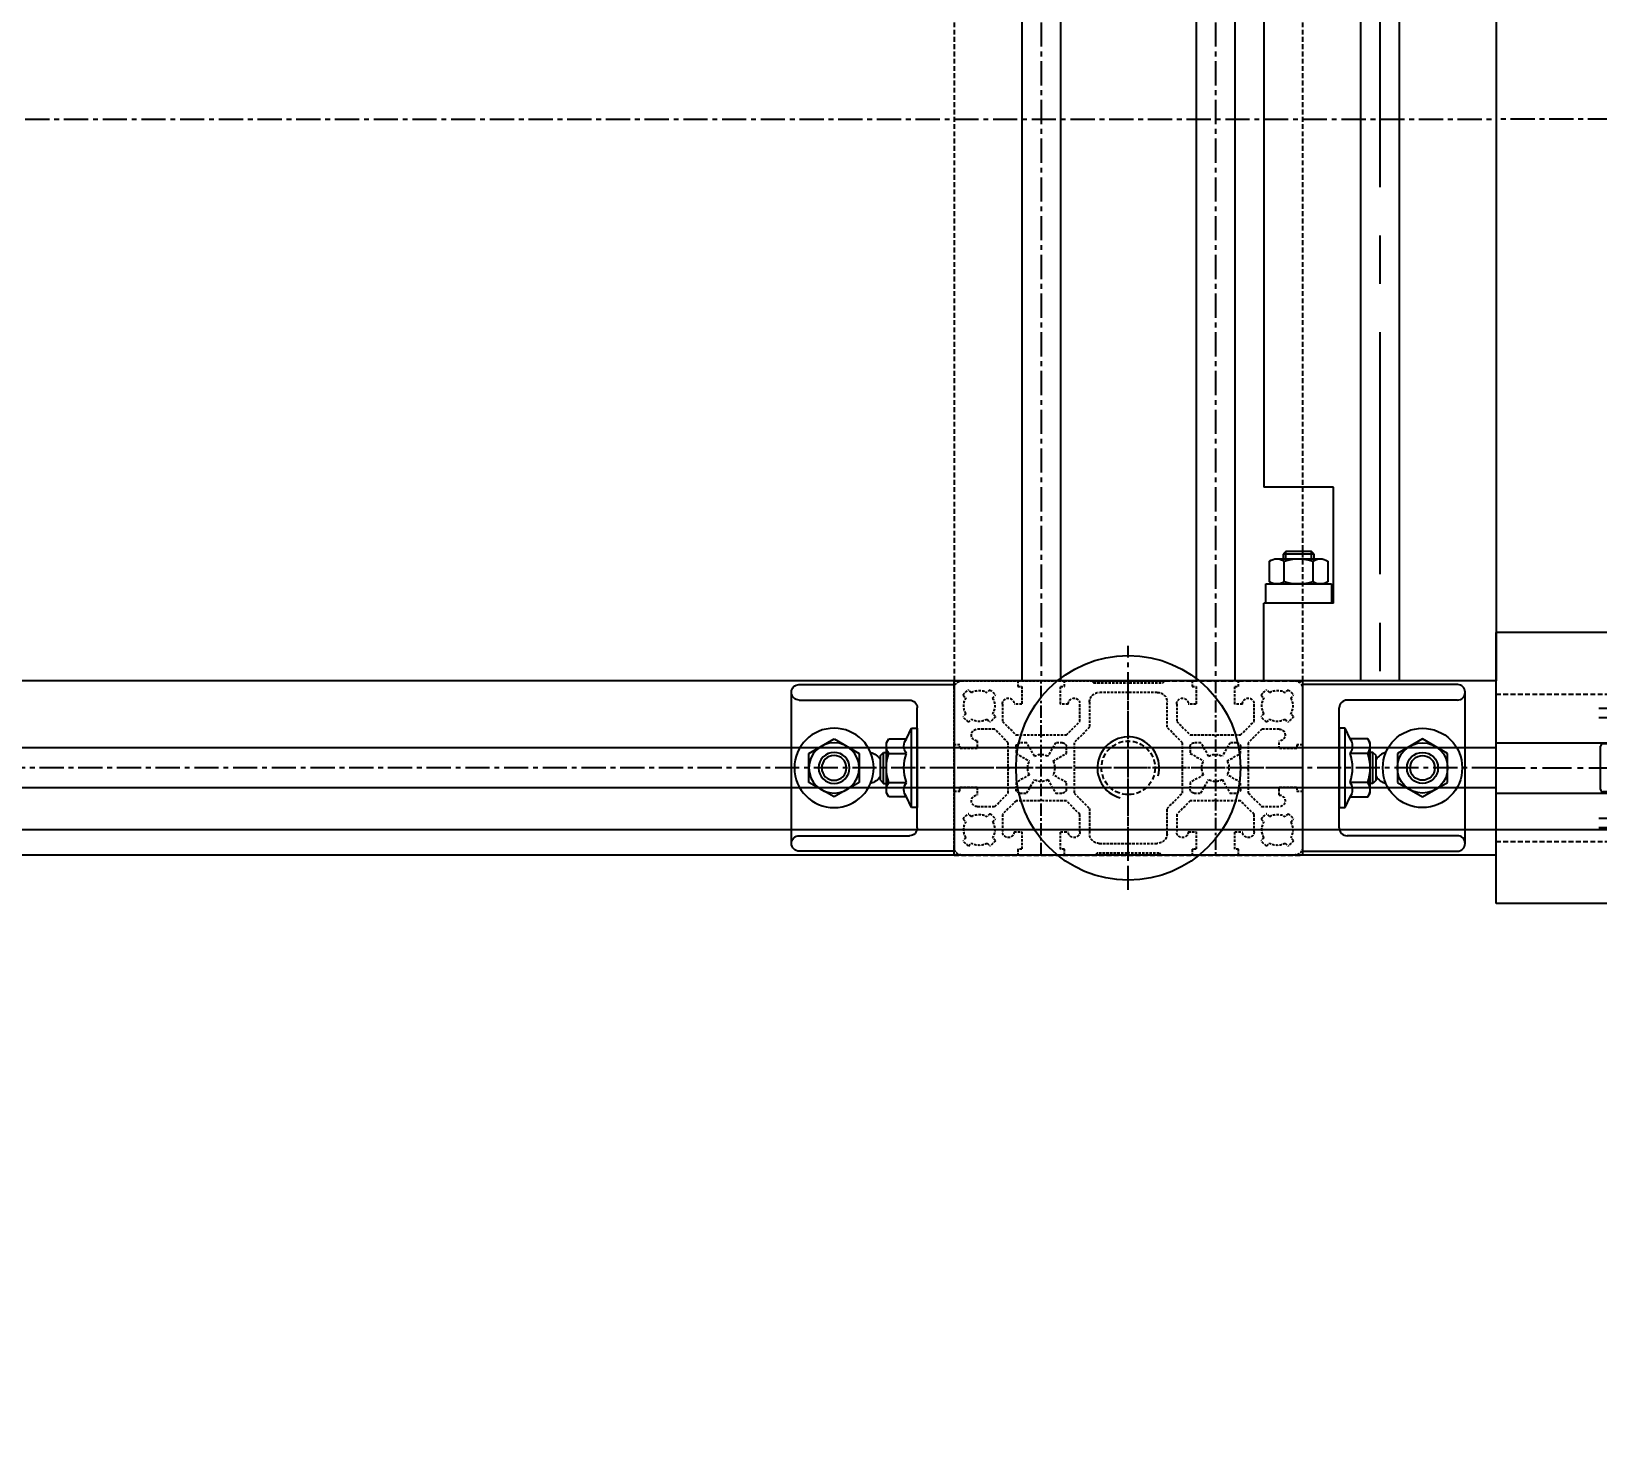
# Model space of a CAD drawing. Header units: inches. Extents: x 0 to 77285, y -118 to 40065.
# Drawn here: x 38326.3 to 38730.9, y 16354.3 to 16718.3 of the extents above; entities that cross this region are included whole.
import ezdxf

# ---------------------------------------------------------------- set-up
doc = ezdxf.new("R2010")
doc.units = ezdxf.units.IN
doc.header["$LTSCALE"] = 5
doc.header["$MEASUREMENT"] = 0
for name, pattern in [('CENTER', [2, 1.25, -0.25, 0.25, -0.25]), ('CENTERX2', [4, 2.5, -0.5, 0.5, -0.5]), ('HIDDEN', [0.375, 0.25, -0.125])]:
    doc.linetypes.add(name, pattern=pattern)
for name, color, linetype in [('11', 1, 'CENTER'), ('22', 2, 'HIDDEN'), ('44', 4, 'Continuous'), ('77', 40, 'HIDDEN'), ('A', 8, 'Continuous'), ('B', 123, 'Continuous'), ('G', 231, 'Continuous'), ('T', 3, 'Continuous')]:
    doc.layers.add(name, color=color, linetype=linetype)
doc.styles.add('SCI', font='')
doc.styles.get('SCI').set_extended_font_data('Gulim')
doc.dimstyles.new('SCH', dxfattribs={"dimtxt": 2.5, "dimasz": 2, "dimexe": 1.25, "dimexo": 0.625, "dimtad": 1, "dimdec": 8, "dimtxsty": 'SCI', "dimcen": 2.5, "dimclrd": 4, "dimclre": 4, "dimclrt": 7, "dimadec": 8, "dimazin": 2, "dimtfac": 1, "dimtdec": 8, "dimtmove": 0, "dimatfit": 3, "dimfxl": 1, "dimarcsym": 0})

# ---------------------------------------------------------------- blocks, each defined once
blk = doc.blocks.new('A$C47db6cef')
at = {"ltscale": 0.506191}
for p, q in [((16.5, 45), (2, 45)), ((16.5, 43.5), (16.5, 45)), ((28.5, 45), (16.5, 45)), ((28.5, 45), (28.5, 43.5)), ((36.5, 45), (28.5, 45)), ((37, 44.5), (36.5, 45)), ((53.5, 45), (53, 44.5)), ((61.5, 45), (53.5, 45)), ((61.5, 43.5), (61.5, 45)), ((73.5, 45), (61.5, 45)), ((73.5, 45), (73.5, 43.5)), ((88, 45), (73.5, 45)), ((0, 43), (0, 28.5)), ((3.05, 40.53), (2.33, 41.26)), ((3.74, 42.67), (4.47, 41.95)), ((8.53, 41.95), (9.26, 42.67)), ((10.67, 41.26), (9.95, 40.53)), ((17.5, 43.5), (16.5, 43.5)), ((17.5, 39), (17.5, 43.5)), ((27.5, 43.5), (27.5, 39)), ((28.5, 43.5), (27.5, 43.5)), ((44.7, 44.5), (37, 44.5)), ((37.5, 42), (52.5, 42)), ((45, 44.2), (44.7, 44.5)), ((45.3, 44.5), (45, 44.2)), ((53, 44.5), (45.3, 44.5)), ((62.5, 43.5), (61.5, 43.5)), ((62.5, 39), (62.5, 43.5)), ((72.5, 43.5), (72.5, 39)), ((73.5, 43.5), (72.5, 43.5)), ((80.05, 40.53), (79.33, 41.26)), ((80.74, 42.67), (81.47, 41.95)), ((85.53, 41.95), (86.26, 42.67)), ((87.67, 41.26), (86.95, 40.53)), ((90, 28.5), (90, 43)), ((2.33, 35.74), (3.05, 36.47)), ((9.95, 36.47), (10.67, 35.74)), ((12.5, 34.5), (12.5, 39)), ((15.5, 39), (17.5, 39)), ((27.5, 39), (29.5, 39)), ((32.5, 39), (32.5, 34.5)), ((35, 33), (35, 39.5)), ((55, 39.5), (55, 33)), ((57.5, 34.5), (57.5, 39)), ((60.5, 39), (62.5, 39)), ((72.5, 39), (74.5, 39)), ((77.5, 39), (77.5, 34.5)), ((79.33, 35.74), (80.05, 36.47)), ((86.95, 36.47), (87.67, 35.74)), ((4.47, 35.05), (3.74, 34.33)), ((6, 32.5), (10.5, 32.5)), ((9.26, 34.33), (8.53, 35.05)), ((10.5, 32.5), (14, 29)), ((16, 31), (12.5, 34.5)), ((32.5, 34.5), (29, 31)), ((31, 29), (35, 33)), ((55, 33), (59, 29)), ((61, 31), (57.5, 34.5)), ((77.5, 34.5), (74, 31)), ((76, 29), (79.5, 32.5)), ((79.5, 32.5), (84, 32.5)), ((81.47, 35.05), (80.74, 34.33)), ((86.26, 34.33), (85.53, 35.05)), ((0, 28.5), (1.5, 28.5)), ((0, 28.5), (0, 16.5)), ((1.5, 28.5), (1.5, 27.5)), ((6, 27.5), (6, 29.5)), ((14, 29), (14, 22.8)), ((22.2, 31), (16, 31)), ((17, 29), (18.75, 29)), ((18.75, 29), (20.75, 25.53)), ((22.5, 30.7), (22.2, 31)), ((22.8, 31), (22.5, 30.7)), ((29, 31), (22.8, 31)), ((24.25, 25.53), (26.25, 29)), ((26.25, 29), (28, 29)), ((31, 16), (31, 29)), ((59, 29), (59, 16)), ((67.2, 31), (61, 31)), ((62, 29), (63.75, 29)), ((63.75, 29), (65.75, 25.53)), ((67.5, 30.7), (67.2, 31)), ((67.8, 31), (67.5, 30.7)), ((74, 31), (67.8, 31)), ((69.25, 25.53), (71.25, 29)), ((71.25, 29), (73, 29)), ((76, 22.8), (76, 29)), ((84, 29.5), (84, 27.5)), ((88.5, 28.5), (90, 28.5)), ((88.5, 27.5), (88.5, 28.5)), ((90, 16.5), (90, 28.5)), ((1.5, 27.5), (6, 27.5)), ((16, 26.25), (16, 28)), ((19.47, 24.25), (16, 26.25)), ((29, 26.25), (25.53, 24.25)), ((29, 28), (29, 26.25)), ((61, 26.25), (61, 28)), ((64.47, 24.25), (61, 26.25)), ((74, 26.25), (70.53, 24.25)), ((74, 28), (74, 26.25)), ((84, 27.5), (88.5, 27.5)), ((14, 22.8), (14.3, 22.5)), ((14.3, 22.5), (14, 22.2)), ((14, 22.2), (14, 16)), ((16, 18.75), (19.47, 20.75)), ((25.53, 20.75), (29, 18.75)), ((61, 18.75), (64.47, 20.75)), ((70.53, 20.75), (74, 18.75)), ((75.7, 22.5), (76, 22.8)), ((76, 22.2), (75.7, 22.5)), ((76, 16), (76, 22.2)), ((0, 16.5), (0, 2)), ((1.5, 16.5), (0, 16.5)), ((1.5, 17.5), (1.5, 16.5)), ((6, 17.5), (1.5, 17.5)), ((6, 15.5), (6, 17.5)), ((16, 17), (16, 18.75)), ((20.75, 19.47), (18.75, 16)), ((26.25, 16), (24.25, 19.47)), ((29, 18.75), (29, 17)), ((61, 17), (61, 18.75)), ((65.75, 19.47), (63.75, 16)), ((71.25, 16), (69.25, 19.47)), ((74, 18.75), (74, 17)), ((84, 17.5), (84, 15.5)), ((88.5, 17.5), (84, 17.5)), ((88.5, 16.5), (88.5, 17.5)), ((90, 16.5), (88.5, 16.5)), ((90, 2), (90, 16.5)), ((10.5, 12.5), (6, 12.5)), ((14, 16), (10.5, 12.5)), ((12.5, 10.5), (16, 14)), ((16, 14), (22.2, 14)), ((18.75, 16), (17, 16)), ((22.2, 14), (22.5, 14.3)), ((22.5, 14.3), (22.8, 14)), ((22.8, 14), (29, 14)), ((28, 16), (26.25, 16)), ((29, 14), (32.5, 10.5)), ((35, 12), (31, 16)), ((59, 16), (55, 12)), ((57.5, 10.5), (61, 14)), ((61, 14), (67.2, 14)), ((63.75, 16), (62, 16)), ((67.2, 14), (67.5, 14.3)), ((67.5, 14.3), (67.8, 14)), ((67.8, 14), (74, 14)), ((73, 16), (71.25, 16)), ((74, 14), (77.5, 10.5)), ((79.5, 12.5), (76, 16)), ((84, 12.5), (79.5, 12.5)), ((3.05, 8.53), (2.33, 9.26)), ((3.74, 10.67), (4.47, 9.95)), ((8.53, 9.95), (9.26, 10.67)), ((10.67, 9.26), (9.95, 8.53)), ((12.5, 6), (12.5, 10.5)), ((32.5, 10.5), (32.5, 6)), ((35, 5.5), (35, 12)), ((55, 12), (55, 5.5)), ((57.5, 6), (57.5, 10.5)), ((77.5, 10.5), (77.5, 6)), ((80.05, 8.53), (79.33, 9.26)), ((80.74, 10.67), (81.47, 9.95)), ((85.53, 9.95), (86.26, 10.67)), ((87.67, 9.26), (86.95, 8.53)), ((2.33, 3.74), (3.05, 4.47)), ((9.95, 4.47), (10.67, 3.74)), ((17.5, 6), (15.5, 6)), ((17.5, 1.5), (17.5, 6)), ((27.5, 6), (27.5, 1.5)), ((29.5, 6), (27.5, 6)), ((62.5, 6), (60.5, 6)), ((62.5, 1.5), (62.5, 6)), ((72.5, 6), (72.5, 1.5)), ((74.5, 6), (72.5, 6)), ((79.33, 3.74), (80.05, 4.47)), ((86.95, 4.47), (87.67, 3.74)), ((2, 0), (16.5, 0)), ((4.47, 3.05), (3.74, 2.33)), ((9.26, 2.33), (8.53, 3.05)), ((16.5, 1.5), (17.5, 1.5)), ((16.5, 0), (16.5, 1.5)), ((16.5, 0), (28.5, 0)), ((27.5, 1.5), (28.5, 1.5)), ((28.5, 1.5), (28.5, 0)), ((28.5, 0), (35.55, 0)), ((35.55, 0), (36.05, 0.5)), ((36.05, 0.5), (44.7, 0.5)), ((52.5, 3), (37.5, 3)), ((44.7, 0.5), (45, 0.8)), ((45, 0.8), (45.3, 0.5)), ((45.3, 0.5), (53.95, 0.5)), ((53.95, 0.5), (54.45, 0)), ((61.5, 1.5), (62.5, 1.5)), ((61.5, 0), (61.5, 1.5)), ((72.5, 1.5), (73.5, 1.5)), ((73.5, 1.5), (73.5, 0)), ((81.47, 3.05), (80.74, 2.33)), ((86.26, 2.33), (85.53, 3.05))]:
    blk.add_line(p, q, dxfattribs=at)
for p, q in [((54.45, 0), (61.5, 0)), ((61.5, 0), (73.5, 0)), ((73.5, 0), (88, 0))]:
    blk.add_line(p, q)
for centre, radius, start, end in [((2, 43), 2, 90, 180), ((88, 43), 2, 0, 90), ((6.5, 38.5), 5, 123.463, 146.537), ((6.5, 38.5), 4, 149.4775, 210.5225), ((6.5, 38.5), 4, 59.4775, 120.5225), ((6.5, 38.5), 5, 33.463, 56.537), ((6.5, 38.5), 4, 329.4775, 30.5225), ((14, 39), 1.5, 0, 180), ((31, 39), 1.5, 0, 180), ((37.5, 39.5), 2.5, 90, 180), ((52.5, 39.5), 2.5, 0, 90), ((59, 39), 1.5, 0, 180), ((76, 39), 1.5, 0, 180), ((83.5, 38.5), 5, 123.463, 146.537), ((83.5, 38.5), 4, 149.4775, 210.5225), ((83.5, 38.5), 4, 59.4775, 120.5225), ((83.5, 38.5), 5, 33.463, 56.537), ((83.5, 38.5), 4, 329.4775, 30.5225), ((6.5, 38.5), 5, 213.463, 236.537), ((6.5, 38.5), 4, 239.4775, 300.5225), ((6, 31), 1.5, 90, 270), ((6.5, 38.5), 5, 303.463, 326.537), ((83.5, 38.5), 5, 213.463, 236.537), ((83.5, 38.5), 4, 239.4775, 300.5225), ((84, 31), 1.5, 270, 90), ((83.5, 38.5), 5, 303.463, 326.537), ((17, 28), 1, 90, 180), ((28, 28), 1, 0, 90), ((62, 28), 1, 90, 180), ((73, 28), 1, 0, 90), ((22.5, 22.5), 3.5, 60, 120), ((67.5, 22.5), 3.5, 60, 120), ((22.5, 22.5), 3.5, 150, 210), ((22.5, 22.5), 3.5, 330, 30), ((67.5, 22.5), 3.5, 150, 210), ((67.5, 22.5), 3.5, 330, 30), ((17, 17), 1, 180, 270), ((22.5, 22.5), 3.5, 240, 300), ((28, 17), 1, 270, 0), ((62, 17), 1, 180, 270), ((67.5, 22.5), 3.5, 240, 300), ((73, 17), 1, 270, 0), ((6, 14), 1.5, 90, 270), ((84, 14), 1.5, 270, 90), ((6.5, 6.5), 5, 123.463, 146.537), ((6.5, 6.5), 4, 149.4775, 210.5225), ((6.5, 6.5), 4, 59.4775, 120.5225), ((6.5, 6.5), 5, 33.463, 56.537), ((6.5, 6.5), 4, 329.4775, 30.5225), ((83.5, 6.5), 5, 123.463, 146.537), ((83.5, 6.5), 4, 149.4775, 210.5225), ((83.5, 6.5), 4, 59.4775, 120.5225), ((83.5, 6.5), 5, 33.463, 56.537), ((83.5, 6.5), 4, 329.4775, 30.5225), ((14, 6), 1.5, 180, 0), ((31, 6), 1.5, 180, 0), ((37.5, 5.5), 2.5, 180, 270), ((52.5, 5.5), 2.5, 270, 0), ((59, 6), 1.5, 180, 0), ((76, 6), 1.5, 180, 0), ((2, 2), 2, 180, 270), ((6.5, 6.5), 5, 213.463, 236.537), ((6.5, 6.5), 4, 239.4775, 300.5225), ((6.5, 6.5), 5, 303.463, 326.537), ((83.5, 6.5), 5, 213.463, 236.537), ((83.5, 6.5), 4, 239.4775, 300.5225), ((83.5, 6.5), 5, 303.463, 326.537), ((88, 2), 2, 270, 0)]:
    blk.add_arc(centre, radius, start, end, dxfattribs=at)
at = {"layer": '11', "ltscale": 0.506191}
for p, q in [((22.5, 45), (22.5, 0)), ((67.5, 0), (67.5, 45)), ((90, 22.5), (0, 22.5))]:
    blk.add_line(p, q, dxfattribs=at)
at = {"layer": '11'}
blk.add_line((45, 45), (45, 0), dxfattribs=at)
at = {"layer": 'A', "ltscale": 0.506191}
for p, q in [((0, 45), (0, 43)), ((2, 45), (0, 45)), ((53.5, 45), (36.5, 45)), ((90, 45), (88, 45)), ((90, 43), (90, 45)), ((0, 2), (0, 0)), ((0, 0), (2, 0)), ((35.55, 0), (54.45, 0)), ((90, 0), (90, 2))]:
    blk.add_line(p, q, dxfattribs=at)
at = {"layer": 'A'}
blk.add_line((88, 0), (90, 0), dxfattribs=at)
blk = doc.blocks.new('A$C632A6005')
for p, q in [((-21.5, 0), (-21.5, -40)), ((21.5, 0), (-21.5, 0)), ((21.5, -40.1), (21.5, 0)), ((-17.5, -40), (-17.5, -11.5)), ((-15.5, -9.5), (15.5, -9.5)), ((10.25, -9.5), (-10.25, -9.5)), ((-10.25, -9.5), (-10.25, -11)), ((-10.25, -11), (10.25, -11)), ((-10.25, -11), (-7.51, -12.3)), ((7.51, -12.3), (10.25, -11)), ((10.25, -11), (10.25, -9.5)), ((17.5, -40), (17.5, -11.5)), ((-7.51, -12.3), (-7.51, -16.89)), ((-3.75, -16.86), (-3.75, -12.3)), ((3.76, -16.86), (3.76, -12.3)), ((7.51, -16.89), (7.51, -12.3)), ((-7.51, -16.89), (-6.44, -17.5)), ((-6.44, -17.5), (6.45, -17.5)), ((-4, -18.2), (-4, -17.5)), ((-4, -18.2), (4, -18.2)), ((-3.2, -19), (-4, -18.2)), ((-3.2, -19), (3.2, -19)), ((3.2, -19), (4, -18.2)), ((4, -18.2), (4, -17.5)), ((6.45, -17.5), (7.51, -16.89)), ((-3.75, -24.5), (-7.5, -31)), ((3.75, -24.5), (-3.75, -24.5)), ((7.51, -31), (3.75, -24.5)), ((-7.5, -31), (-3.75, -37.5)), ((3.75, -37.5), (7.51, -31)), ((-3.75, -37.5), (3.75, -37.5)), ((-19.5, -42), (19.6, -42))]:
    blk.add_line(p, q)
for radius in [10.25, 6.5, 4, 3.2]:
    blk.add_circle((0, -31), radius)
for centre, radius, start, end in [((-15.5, -11.5), 2, 90, 180), ((15.5, -11.5), 2, 0, 90), ((-5.63, -9.89), 3.06, 232.1211, 307.8789), ((0, -1.68), 11.26, 250.5288, 289.4712), ((5.63, -9.89), 3.06, 232.1211, 307.8789), ((-5.63, -14.44), 3.06, 232.1211, 307.8789), ((0, -22.5), 4.1, 121.3886, 166.7272), ((0, -6.24), 11.26, 250.5288, 289.4712), ((0, -22.5), 4.1, 13.2728, 58.6114), ((5.63, -14.44), 3.06, 232.1211, 307.8789), ((-19.5, -40), 2, 180, 270), ((-19.5, -40), 2, 270, 0), ((19.5, -40), 2, 180, 270), ((19.6, -40.1), 1.9, 270, 0)]:
    blk.add_arc(centre, radius, start, end)
blk = doc.blocks.new('A$C08fce532')
for p, q in [((-22.5, 90), (-22.5, 0)), ((-22.5, 90), (-22.5, 0)), ((312.5, 90), (22.5, 90)), ((22.5, 0), (22.5, 90)), ((312.5, 0), (22.5, 0))]:
    blk.add_line(p, q)
at = {"layer": '11'}
for p, q in [((312.5, 67.5), (22.5, 67.5)), ((-31.5, 45), (31.5, 45)), ((312.5, 22.5), (22.5, 22.5))]:
    blk.add_line(p, q, dxfattribs=at)
at = {"layer": '22'}
blk.add_circle((0, 45), 6.92, dxfattribs=at)
at = {"layer": '44'}
blk.add_circle((0, 45), 29, dxfattribs=at)
at = {"layer": 'A'}
for p, q in [((312.5, 72.5), (22.5, 72.5)), ((312.5, 62.5), (22.5, 62.5)), ((312.5, 27.5), (22.5, 27.5)), ((312.5, 17.5), (22.5, 17.5))]:
    blk.add_line(p, q, dxfattribs=at)
at = {"layer": 'T'}
blk.add_arc((0, 45), 8, 255, 165, dxfattribs=at)
at = {"xscale": -1.000000000000001, "rotation": 90}
blk.add_blockref('A$C47db6cef', (22.5, 90), dxfattribs=at)
at = {"layer": '44', "xscale": -1, "rotation": 180}
blk.add_blockref('A$C632A6005', (0, 90), dxfattribs=at)
at = {"layer": '44'}
blk.add_blockref('A$C632A6005', (0, 0), dxfattribs=at)
blk = doc.blocks.new('A$C2389a0cc')
for p, q in [((0, 60), (20, 60)), ((0, 0), (0, 60)), ((20, 42), (20, 60)), ((20, 42), (20, 60)), ((20, 42.5), (20, 59.5)), ((20, 59.5), (25, 59.5)), ((20, 59.5), (25, 59.5)), ((25, 59.5), (25, 42.5)), ((25, 59.5), (25, 42.5)), ((25.58, 58.51), (30.92, 58.51)), ((25.58, 58.51), (30.92, 58.51)), ((50, 42), (50, 60)), ((50, 60), (240, 60)), ((240, 42), (240, 60)), ((264.42, 58.51), (259.08, 58.51)), ((264.42, 58.51), (259.08, 58.51)), ((265, 59.5), (265, 42.5)), ((270, 59.5), (265, 59.5)), ((265, 59.5), (265, 42.5)), ((270, 59.5), (265, 59.5)), ((290, 60), (270, 60)), ((270, 42), (270, 60)), ((270, 42), (270, 60)), ((270, 42.5), (270, 59.5)), ((290, 0), (290, 60)), ((25, 56.63), (25, 45.37)), ((25, 56.63), (25, 45.37)), ((25.58, 54.75), (30.92, 54.75)), ((25.58, 54.75), (30.92, 54.75)), ((31.5, 56.63), (31.5, 45.37)), ((31.5, 56.63), (31.5, 45.37)), ((32.72, 55), (31.5, 55)), ((32.72, 55), (31.5, 55)), ((31.5, 54.32), (33.4, 54.32)), ((31.5, 54.32), (33.4, 54.32)), ((32.72, 47), (32.72, 55)), ((33.4, 54.32), (32.72, 55)), ((32.72, 47), (32.72, 55)), ((33.4, 54.32), (32.72, 55)), ((33.4, 47.68), (33.4, 54.32)), ((33.4, 47.68), (33.4, 54.32)), ((256.6, 54.32), (257.28, 55)), ((256.6, 54.32), (257.28, 55)), ((256.6, 47.68), (256.6, 54.32)), ((258.5, 54.32), (256.6, 54.32)), ((256.6, 47.68), (256.6, 54.32)), ((258.5, 54.32), (256.6, 54.32)), ((257.28, 47), (257.28, 55)), ((257.28, 55), (258.5, 55)), ((257.28, 47), (257.28, 55)), ((257.28, 55), (258.5, 55)), ((258.5, 56.63), (258.5, 45.37)), ((258.5, 56.63), (258.5, 45.37)), ((264.42, 54.75), (259.08, 54.75)), ((264.42, 54.75), (259.08, 54.75)), ((265, 56.63), (265, 45.37)), ((265, 56.63), (265, 45.37)), ((25.58, 47.25), (30.92, 47.25)), ((25.58, 47.25), (30.92, 47.25)), ((31.5, 47.68), (33.4, 47.68)), ((31.5, 47.68), (33.4, 47.68)), ((31.5, 47), (32.72, 47)), ((31.5, 47), (32.72, 47)), ((32.72, 47), (33.4, 47.68)), ((32.72, 47), (33.4, 47.68)), ((257.28, 47), (256.6, 47.68)), ((258.5, 47.68), (256.6, 47.68)), ((257.28, 47), (256.6, 47.68)), ((258.5, 47.68), (256.6, 47.68)), ((258.5, 47), (257.28, 47)), ((258.5, 47), (257.28, 47)), ((264.42, 47.25), (259.08, 47.25)), ((264.42, 47.25), (259.08, 47.25)), ((25, 42.5), (20, 42.5)), ((25, 42.5), (20, 42.5)), ((20, 42), (50, 42)), ((30.92, 43.49), (25.58, 43.49)), ((30.92, 43.49), (25.58, 43.49)), ((270, 42), (240, 42)), ((259.08, 43.49), (264.42, 43.49)), ((259.08, 43.49), (264.42, 43.49)), ((265, 42.5), (270, 42.5)), ((265, 42.5), (270, 42.5)), ((0, 0), (290, 0))]:
    blk.add_line(p, q)
at = {"color": 252}
for p, q in [((0, 35), (290, 35)), ((0, 25), (290, 25))]:
    blk.add_line(p, q, dxfattribs=at)
for centre, radius, start, end in [((28.32, 56.63), 3.32, 145.6158, 214.3842), ((28.32, 56.63), 3.32, 145.6158, 214.3842), ((28.18, 56.63), 3.32, 325.6158, 34.3842), ((28.18, 56.63), 3.32, 325.6158, 34.3842), ((261.82, 56.63), 3.32, 145.6158, 214.3842), ((261.82, 56.63), 3.32, 145.6158, 214.3842), ((261.68, 56.63), 3.32, 325.6158, 34.3842), ((261.68, 56.63), 3.32, 325.6158, 34.3842), ((37.42, 51), 12.42, 162.412, 197.588), ((37.42, 51), 12.42, 162.412, 197.588), ((19.08, 51), 12.42, 342.412, 17.588), ((19.08, 51), 12.42, 342.412, 17.588), ((270.92, 51), 12.42, 162.412, 197.588), ((270.92, 51), 12.42, 162.412, 197.588), ((252.58, 51), 12.42, 342.412, 17.588), ((252.58, 51), 12.42, 342.412, 17.588), ((28.32, 45.37), 3.32, 145.6158, 214.3842), ((28.32, 45.37), 3.32, 145.6158, 214.3842), ((28.18, 45.37), 3.32, 325.6158, 34.3842), ((28.18, 45.37), 3.32, 325.6158, 34.3842), ((261.82, 45.37), 3.32, 145.6158, 214.3842), ((261.82, 45.37), 3.32, 145.6158, 214.3842), ((261.68, 45.37), 3.32, 325.6158, 34.3842), ((261.68, 45.37), 3.32, 325.6158, 34.3842)]:
    blk.add_arc(centre, radius, start, end)
at = {"layer": '11', "linetype": 'CENTERX2', "ltscale": 5}
blk.add_line((0, 30), (290, 30), dxfattribs=at)
blk = doc.blocks.new('FINALrf2040vrp-sc')
for p, q in [((10.715, 4.15), (14.685, 4.15)), ((10.715, 4.15), (10.715, 2.5)), ((14.685, 4.15), (14.685, 2.5)), ((36.115, 4.15), (36.115, 2.5)), ((36.115, 4.15), (40.085, 4.15)), ((40.085, 4.15), (40.085, 2.5)), ((0, 0), (18.7, 0)), ((6.7, 1.5), (44.1, 1.5)), ((6.7, 1.5), (6.7, 0)), ((8.2, 2.5), (8.2, 1.5)), ((8.2, 2.5), (17.2, 2.5)), ((17.2, 2.5), (17.2, 1.5)), ((18.7, 0), (32.1, 0)), ((18.7, 0), (18.7, -2)), ((32.1, 0), (32.1, -2)), ((50.8, 0), (32.1, 0)), ((33.6, 2.5), (42.6, 2.5)), ((33.6, 2.5), (33.6, 1.5)), ((42.6, 2.5), (42.6, 1.5)), ((44.1, 0), (44.1, 1.5)), ((0, -2), (20.14, -2)), ((4.76, -2.5), (4.76, -6.35)), ((20.64, -2.5), (20.64, -6.35)), ((30.16, -2.5), (30.16, -6.35)), ((50.8, -2), (30.66, -2)), ((30.66, -2), (45.54, -2)), ((46.04, -2.5), (46.04, -6.35)), ((4.76, -6.35), (4.76, -7.7)), ((20.64, -6.35), (20.64, -7.7)), ((30.16, -6.35), (30.16, -7.7)), ((46.04, -6.35), (46.04, -7.7)), ((0.4, -8.2), (0.4, -17.5)), ((0.9, -7.7), (24.5, -7.7)), ((25, -8.2), (25, -17.5)), ((25.8, -8.2), (25.8, -17.5)), ((26.3, -7.7), (49.9, -7.7)), ((50.4, -8.2), (50.4, -17.5)), ((0.9, -18), (24.5, -18)), ((4.76, -18), (4.76, -19.35)), ((4.76, -23.2), (4.76, -19.35)), ((20.64, -18), (20.64, -19.35)), ((20.64, -23.2), (20.64, -19.35)), ((26.3, -18), (49.9, -18)), ((30.16, -18), (30.16, -19.35)), ((30.16, -23.2), (30.16, -19.35)), ((46.04, -18), (46.04, -19.35)), ((46.04, -23.2), (46.04, -19.35)), ((0, -23.7), (20.14, -23.7)), ((0, -25.7), (18.7, -25.7)), ((6.7, -27.2), (6.7, -25.7)), ((18.7, -25.7), (18.7, -23.7)), ((18.7, -25.7), (32.1, -25.7)), ((30.66, -23.7), (45.54, -23.7)), ((50.8, -23.7), (30.66, -23.7)), ((32.1, -25.7), (32.1, -23.7)), ((50.8, -25.7), (32.1, -25.7)), ((44.1, -25.7), (44.1, -27.2)), ((6.7, -27.2), (44.1, -27.2)), ((8.2, -28.2), (8.2, -27.2)), ((8.2, -28.2), (17.2, -28.2)), ((10.715, -29.85), (10.715, -28.2)), ((10.715, -29.85), (14.685, -29.85)), ((14.685, -29.85), (14.685, -28.2)), ((17.2, -28.2), (17.2, -27.2)), ((33.6, -28.2), (33.6, -27.2)), ((33.6, -28.2), (42.6, -28.2)), ((36.115, -29.85), (36.115, -28.2)), ((36.115, -29.85), (40.085, -29.85)), ((40.085, -29.85), (40.085, -28.2)), ((42.6, -28.2), (42.6, -27.2))]:
    blk.add_line(p, q)
for centre, start, end in [((5.26, -2.5), 90, 180), ((20.14, -2.5), 0, 90), ((30.66, -2.5), 90, 180), ((45.54, -2.5), 0, 90), ((0.9, -8.2), 90, 180), ((24.5, -8.2), 0, 90), ((26.3, -8.2), 90, 180), ((49.9, -8.2), 0, 90), ((0.9, -17.5), 180, 270), ((24.5, -17.5), 270, 0), ((26.3, -17.5), 180, 270), ((49.9, -17.5), 270, 0), ((5.26, -23.2), 180, 270), ((20.14, -23.2), 270, 0), ((30.66, -23.2), 180, 270), ((45.54, -23.2), 270, 0)]:
    blk.add_arc(centre, 0.5, start, end)
at = {"layer": '11'}
for p, q in [((12.7, 7.15), (12.7, -32.85)), ((38.1, 7.15), (38.1, -32.85))]:
    blk.add_line(p, q, dxfattribs=at)
blk = doc.blocks.new('A$C006C2B59')
at = {"layer": '11'}
blk.add_line((-60.19, 0), (67.37, 0), dxfattribs=at)
at = {"rotation": 179.9999999999999}
for p in [(12.7, -12.85), (63.5, -12.85)]:
    blk.add_blockref('FINALrf2040vrp-sc', p, dxfattribs=at)
blk = doc.blocks.new('A$C28df00ae')
for p, q in [((300, 170), (300, 0)), ((370, 170), (370, 0)), ((328.5, 0), (328.5, 120)), ((341.5, 0), (341.5, 120)), ((370, 0), (300, 0))]:
    blk.add_line(p, q)
at = {"layer": '11'}
blk.add_line((167.5, 170), (167.5, 0), dxfattribs=at)
at = {"layer": '22'}
for p, q in [((316, 0), (316, 159)), ((354, 0), (354, 159))]:
    blk.add_line(p, q, dxfattribs=at)
at = {"layer": 'G'}
blk.add_line((351, 154), (351, 0), dxfattribs=at)
at = {"layer": 'B', "xscale": 1.200000000000002, "yscale": 1.200000000000002, "zscale": 1.200000000000002, "rotation": 90}
blk.add_blockref('A$C006C2B59', (335, 72.23), dxfattribs=at)
blk = doc.blocks.new('A$Ca8bae7c5')
for p, q in [((145, 1340), (145, 70.07)), ((190, 1340), (190, 70.07))]:
    blk.add_line(p, q)
at = {"layer": '11'}
for p, q in [((0, 70.07), (0, 1340)), ((167.5, 1340), (167.5, 70.07))]:
    blk.add_line(p, q, dxfattribs=at)
at = {"layer": 'B'}
for p, q in [((162.35, 1340), (162.35, 70.07)), ((172.65, 1340), (172.65, 70.07))]:
    blk.add_line(p, q, dxfattribs=at)
at = {"layer": 'G'}
blk.add_line((183.5, 1340), (183.5, 70.07), dxfattribs=at)
blk.add_blockref('A$C28df00ae', (-167.5, 1340))
at = {"xscale": -1, "rotation": 180}
blk.add_blockref('A$C2389a0cc', (-145, 1340), dxfattribs=at)
at = {"layer": '77', "rotation": 180}
blk.add_blockref('A$C08fce532', (167.5, 1290), dxfattribs=at)
blk = doc.blocks.new('*D375')
at = {"color": 4, "lineweight": -2, "transparency": 16777216}
for p, q in [((38934.65, 16695.55), (40638.58, 16695.55)), ((40538.58, 16535.55), (40538.58, 16060.55)), ((37427.15, 15900.55), (40638.58, 15900.55))]:
    blk.add_line(p, q, dxfattribs=at)
at = {"color": 4, "transparency": 16777216}
for points in [[(40511.92, 16535.55), (40565.25, 16535.55), (40538.58, 16695.55)], [(40511.92, 16060.55), (40565.25, 16060.55), (40538.58, 15900.55)]]:
    blk.add_solid(points, dxfattribs=at)
at = {"layer": 'Defpoints', "color": 0, "transparency": 16777216}
for p in [(38884.65, 16695.55, 0), (37377.15, 15900.55), (40538.58, 15900.55)]:
    blk.add_point(p, dxfattribs=at)
at = {"color": 7, "transparency": 16777216, "insert": (40385.92, 16298.05), "char_height": 200, "attachment_point": 5, "rotation": 90, "style": 'SCI'}
blk.add_mtext('795', dxfattribs=at)
blk = doc.blocks.new('*D376')
at = {"color": 4, "lineweight": -2, "transparency": 16777216}
for p, q in [((37984.65, 23180.55), (40638.58, 23180.55)), ((40538.58, 16855.55), (40538.58, 23020.55)), ((38934.65, 16695.55), (40638.58, 16695.55))]:
    blk.add_line(p, q, dxfattribs=at)
at = {"color": 4, "transparency": 16777216}
for points in [[(40511.92, 23020.55), (40565.25, 23020.55), (40538.58, 23180.55)], [(40511.92, 16855.55), (40565.25, 16855.55), (40538.58, 16695.55)]]:
    blk.add_solid(points, dxfattribs=at)
at = {"layer": 'Defpoints', "color": 0, "transparency": 16777216}
for p in [(37934.65, 23180.55), (40538.58, 23180.55), (38884.65, 16695.55, 0)]:
    blk.add_point(p, dxfattribs=at)
at = {"color": 7, "transparency": 16777216, "insert": (40385.92, 19938.05), "char_height": 200, "attachment_point": 5, "rotation": 90, "style": 'SCI'}
blk.add_mtext('6485', dxfattribs=at)
blk = doc.blocks.new('*D377')
at = {"color": 4, "lineweight": -2, "transparency": 16777216}
for p, q in [((37426.65, 22980.55), (39795.34, 22980.55)), ((39695.34, 16060.55), (39695.34, 22820.55)), ((37427.15, 15900.55), (39795.34, 15900.55))]:
    blk.add_line(p, q, dxfattribs=at)
at = {"color": 4, "transparency": 16777216}
for points in [[(39668.67, 22820.55), (39722, 22820.55), (39695.34, 22980.55)], [(39668.67, 16060.55), (39722, 16060.55), (39695.34, 15900.55)]]:
    blk.add_solid(points, dxfattribs=at)
at = {"layer": 'Defpoints', "color": 0, "transparency": 16777216}
for p in [(37376.65, 22980.55, 0), (39695.34, 22980.55), (37377.15, 15900.55)]:
    blk.add_point(p, dxfattribs=at)
at = {"color": 7, "transparency": 16777216, "insert": (39542.67, 19440.55), "char_height": 200, "attachment_point": 5, "rotation": 90, "style": 'SCI'}
blk.add_mtext('7080', dxfattribs=at)
blk = doc.blocks.new('*D385')
at = {"color": 4, "lineweight": -2, "transparency": 16777216}
for p, q in [((37374.65, 16449.73), (37374.65, 13376.2)), ((38874.65, 16443.05), (38874.65, 13376.2)), ((37534.65, 13476.2), (38714.65, 13476.2))]:
    blk.add_line(p, q, dxfattribs=at)
at = {"color": 4, "transparency": 16777216}
for points in [[(37534.65, 13502.87), (37534.65, 13449.53), (37374.65, 13476.2)], [(38714.65, 13502.87), (38714.65, 13449.53), (38874.65, 13476.2)]]:
    blk.add_solid(points, dxfattribs=at)
at = {"layer": 'Defpoints', "color": 0, "transparency": 16777216}
for p in [(37374.65, 16499.73, 0), (38874.65, 16493.05, 0), (38874.65, 13476.2)]:
    blk.add_point(p, dxfattribs=at)
at = {"color": 7, "transparency": 16777216, "insert": (38124.65, 13629), "char_height": 200, "attachment_point": 5, "style": 'SCI'}
blk.add_mtext('1500', dxfattribs=at)

msp = doc.modelspace()

# ---------------------------------------------------------------- block references
at = {"rotation": 270}
msp.add_blockref('A$Ca8bae7c5', (37364.6497809, 16695.55047629, 0.00000001), dxfattribs=at)

# ---------------------------------------------------------------- dimensions: what is measured, and where the dimension line sits
for base, p1, p2, picture, middle in [((40538.5842736757, 23180.5504762948), (38884.6497808982, 16695.5504762947, 0.000000007), (37934.649780898, 23180.5504762948), '*D376', (40385.9211578302, 19938.0504762948)), ((39695.3374974484, 22980.5504762947), (37377.1497808981, 15900.5504762947), (37376.6497808981, 22980.5504762947, 0.0000000034), '*D377', (39542.6743816029, 19440.5504762947)), ((40538.5842736757, 15900.5504762947), (38884.6497808982, 16695.5504762947, 0.000000007), (37377.1497808981, 15900.5504762947), '*D375', (40385.9211578302, 16298.0504762947))]:
    dim = msp.add_linear_dim(base=base, p1=p1, p2=p2, angle=90, dimstyle='SCH', override={"dimscale": 80})
    dim.commit()
    dim.dimension.update_dxf_attribs({"geometry": picture, "text_midpoint": middle})
dim = msp.add_linear_dim(base=(38874.6497808982, 13476.1989639931), p1=(37374.6497808982, 16499.7299682191, 0.000000007), p2=(38874.6497808982, 16493.0504762947, 0.000000007), dimstyle='SCH', override={"dimscale": 80})
dim.commit()
dim.dimension.update_dxf_attribs({"geometry": '*D385', "text_midpoint": (38124.6497808982, 13628.9952356309)})

doc.saveas('drawing.dxf')
